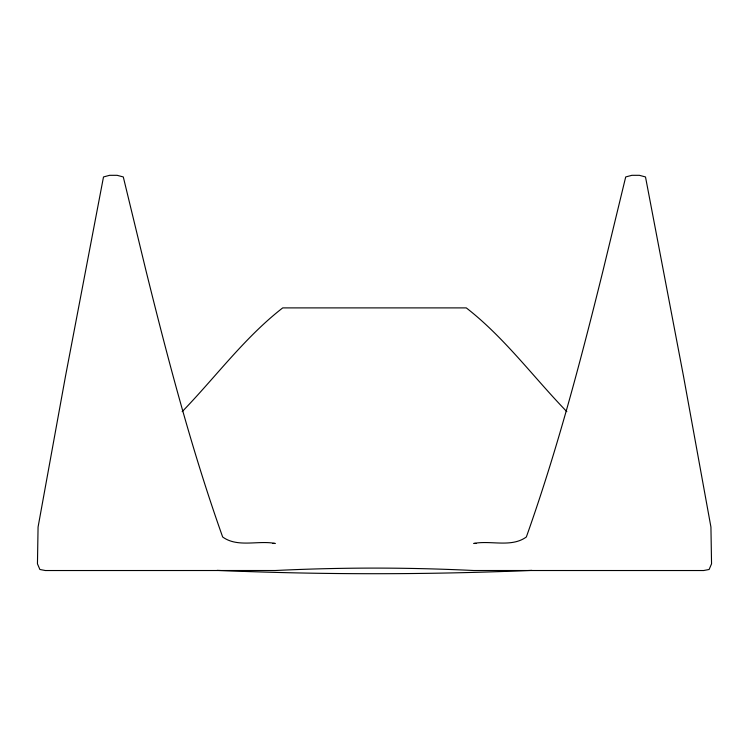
<?xml version="1.0" encoding="UTF-8"?>
<svg xmlns="http://www.w3.org/2000/svg" width="749" height="749" viewBox="0 0 749 749"><rect width="100%" height="100%" fill="white"/><g stroke="black" fill="none" stroke-linecap="round" stroke-linejoin="round"><path stroke-width="1.12" d="M182.176 411.641C215.59 377.178 244.661 337.406 282.719 307.895L466.281 307.895C504.339 337.406 533.41 377.178 566.824 411.641M531.93 570.382C427.042 574.82 321.958 574.82 217.07 570.382M272.917 543.456L275.229 543.456C258.18 540.141 237.583 547.875 222.659 536.986C191.688 449.943 168.197 360.353 145.999 270.707L123.295 176.942L117.097 175.313L109.626 175.313L103.502 176.942L65.538 375.989L38.068 527.062L37.45 563.819L39.884 569.483L45.361 570.532L275.257 570.513C341.357 567.293 407.643 567.293 473.743 570.513L703.639 570.532L709.116 569.483L711.55 563.819L710.932 527.062L683.462 375.989L645.498 176.942L639.374 175.313L631.903 175.313L625.705 176.942L603.001 270.707C580.803 360.353 557.312 449.943 526.341 536.986C511.417 547.875 490.82 540.141 473.771 543.456L476.083 543.456"/></g></svg>
